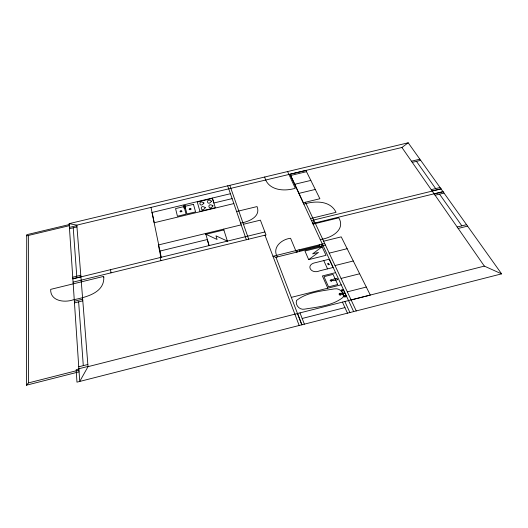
<?xml version="1.0" encoding="UTF-8"?>
<svg xmlns="http://www.w3.org/2000/svg" width="528" height="528" viewBox="0 0 528 528"><rect width="100%" height="100%" fill="white"/><g stroke="black" fill="none" stroke-linecap="round" stroke-linejoin="round"><path stroke-width="0.79" d="M79.075 371.831L26.4 385.209L26.73 234.709L69.227 224.572M313.724 220.031L312.8 223.489L443.005 191.638M69.161 223.648L76.817 225.133L88.018 366.663L79.721 381.454L69.161 223.648L408.19 142.791L501.6 273.86L76.963 382.153L76.171 369.673L78.883 368.98M26.4 385.209L28.433 382.912L78.956 370.088M322.08 246.787L312.622 253.869L318.483 252.417L308.675 259.611L304.966 251.018L322.08 246.787L326.02 255.321L308.682 259.631M76.817 225.133L401.92 147.484L408.19 142.791M344.216 296.307L346.17 295.838M78.738 366.795L87.846 364.485M78.87 368.749L87.998 366.432M88.018 366.663L484.341 266.112L501.6 273.86M351.12 299.97L370.319 295.099L341.233 236.861L323.651 241.197M302.168 318.476L344.936 307.593M323.776 260.581L316.008 262.535C304.729 264.376 310.873 274.705 319.664 270.838L333.036 267.498L329.201 259.228L323.776 260.581L327.545 268.871M341.068 278.434L359.654 273.768M291.331 297.376L341.233 284.803M341.616 290.657L343.543 290.169M347.325 291.852L366.307 287.054M344.711 292.69L341.986 293.377L339.682 293.264L339.022 294.103L339.425 294.895L340.527 295.119L342.263 293.984L344.989 293.297M335.042 265.544L353.278 260.99M335.59 272.646L322.39 275.953L327.796 288.189M329.234 253.136L347.14 248.695M457.175 227.014L466.547 224.684M458.172 228.452L467.57 226.109M320.225 239.507C330.541 238.352 346.025 230.116 338.804 217.82L313.084 224.11M74.356 301.25L82.678 299.198M74.461 302.881L82.81 300.821M324.694 243.474L272.963 256.258L275.959 257.268L325.42 245.038M299.33 250.615L319.592 245.606M72.745 277.207L80.784 275.246M431.231 189.671L440.062 187.519M72.851 278.725L80.903 276.758M432.115 190.945L440.966 188.78M72.857 278.87L264.878 231.964M311.454 220.585L441.065 188.925M73.075 282.13L266.013 234.934L260.39 220.15L243.454 224.268M434.194 193.941L443.091 191.763M435.085 195.228L444.002 193.043M303.824 204.131C314.774 200.765 330.284 200.29 336.046 212.329L310.51 218.559M240.59 223.087C248.523 221.892 261.142 216.711 257.044 206.58L236.584 211.517M241.21 224.862L158.347 244.979L160.882 257.341M205.88 234.3L223.865 229.931M159.614 251.156L207.286 239.54L209.002 245.579M411.457 161.212L419.879 159.185M412.256 162.36L420.691 160.334M299 193.36L315.289 189.433M303.191 202.778L319.889 198.733L305.903 170.465L290.136 174.227L303.349 202.739M69.412 227.39L76.857 225.614M290.697 175.468L306.511 171.686M69.505 228.69L76.956 226.908M152.044 212.467L230.426 193.723M232.122 198.62L213.893 202.996L212.348 198.053M294.782 184.272L310.827 180.424M233.838 203.584L154.216 222.737L152.097 212.454M26.723 235.851L69.3 225.687M227.39 241.105L216.005 235.858L217.081 239.461L205.861 234.241M416.473 161.344L435.646 188.595M439.547 194.132L461.861 225.845M401.92 147.484L484.341 266.112M305.402 202.244L356.248 310.926M289.958 174.227L353.648 311.593M321.446 244.279L322.166 245.843M287.582 171.554L295.291 188.252C284.216 191.75 267.94 190.502 264.686 177.012M342.778 293.179L341.286 289.938L343.213 289.456L346.52 296.591L344.573 297.086L343.055 293.786M342.177 293.33L342.454 293.938M319.235 244.82L319.948 246.385M344.85 301.501L349.906 312.543M342.448 302.108L347.464 313.17M298.993 249.823L299.666 251.401M296.776 250.371L297.436 251.955M296.399 252.212L290.578 238.273C281.688 239.191 271.722 247.513 277.378 256.912M300.003 312.88L304.366 324.159M297.581 313.493L301.904 324.786M275.959 257.268L301.805 324.812M264.983 235.184L299.171 325.486M229.812 185.335L248.675 239.177M227.693 185.836L246.358 239.738M223.608 229.139L227.39 241.111M205.649 233.488L209.088 245.573M151.001 207.412L161.251 257.275M160.235 257.525L160.875 260.654M110.57 269.656L110.966 272.864M73.234 227.799L76.765 276.223M78.639 301.851L83.292 365.64M28.367 235.455L28.433 382.912M103.792 277.279C104.465 293.291 84.988 297.416 72.897 299.911C64.291 302.854 50.206 301.079 50.668 289.37L103.686 276.388L103.792 277.279M342.56 290.499L342.91 290.704L342.56 290.499M339.537 293.608C339.788 296.399 341.405 293.647 339.537 293.608M345.18 295.984L344.857 295.766L345.18 295.984M212.982 205.861C208.395 212.21 206.765 201.452 212.982 205.861M211.537 201.201C206.976 207.458 205.379 196.865 211.537 201.201M205.326 207.695C200.693 214.064 199.148 203.273 205.326 207.695M203.94 203.023C199.333 209.293 197.822 198.667 203.94 203.023M343.405 295.904L343.094 297.297C332.673 305.791 317.632 306.94 304.715 309.118C299.68 310.299 295.066 305.243 296.498 300.491C306.893 292.215 321.638 291.027 334.415 288.882C339.049 287.984 342.943 291.469 343.405 295.904M331.901 280.381L331.327 280.929L330.587 280.546L331.155 280.005L331.901 280.381M332.389 280.322L331.393 281.272L330.092 280.606L331.089 279.655L332.389 280.322M190.634 209.068C189.466 210.474 189.341 207.992 190.634 209.068M191.057 209.015L190.06 209.774L189.083 209.266L190.08 208.514L191.057 209.015M181.48 211.266C180.305 212.672 180.2 210.19 181.48 211.266M181.903 211.213L180.899 211.972L179.929 211.464L180.939 210.705L181.903 211.213M337.597 279.642L333.247 280.731L332.653 279.431L336.996 278.342L337.597 279.642M337.722 284.539L328.522 286.856L324.001 276.659L333.062 274.388L337.722 284.539M329.142 264.561L328.218 264.792L327.617 263.479L328.535 263.248L329.142 264.561M212.401 198.383L197.261 202.006L199.94 211.385L215.318 207.689L212.401 198.383M185.038 205.438L183.407 205.828L184.015 208.164L185.651 207.775L185.038 205.438M184.074 206.554L175.56 208.593L177.441 216.223L186.054 214.15L184.074 206.554M193.459 204.323L184.965 206.356L186.965 213.952L195.565 211.88L193.459 204.323"/></g></svg>
